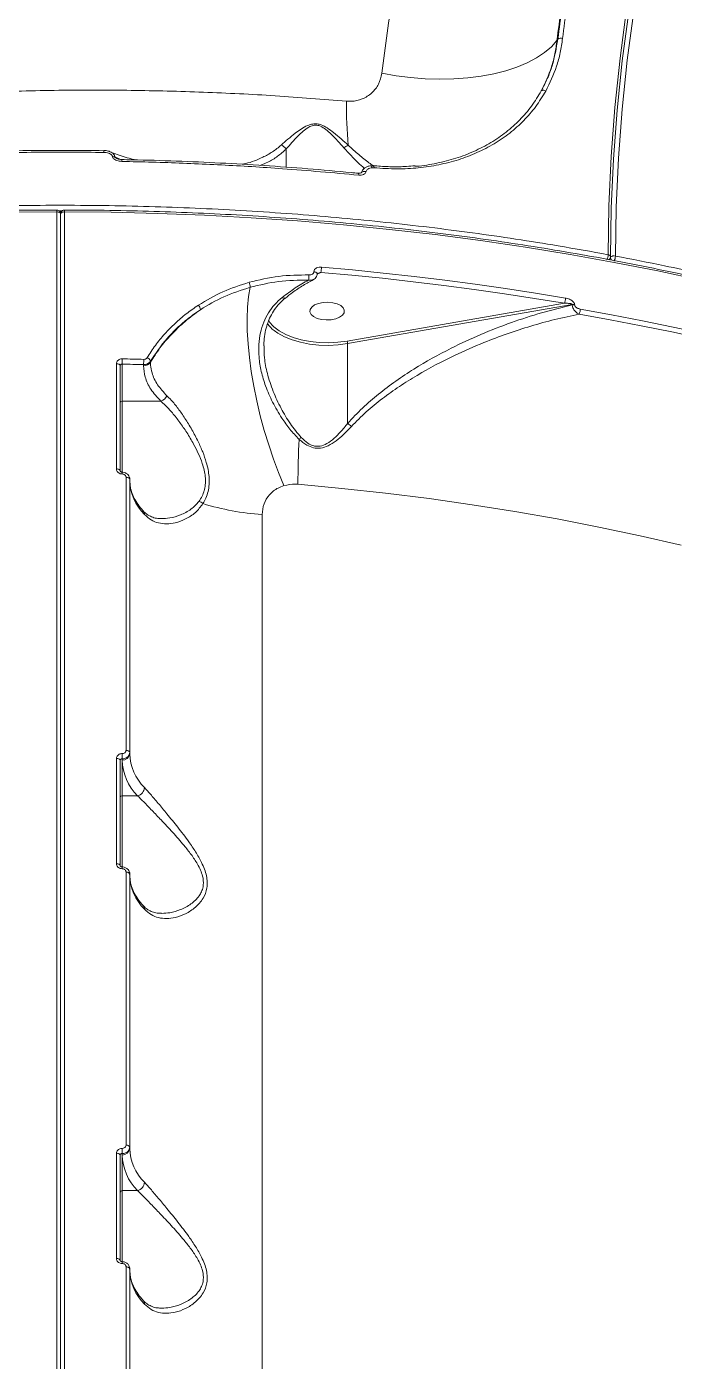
# Model space of a CAD drawing. Header units: millimetres. Extents: x -6104 to 7803, y -6013 to 4803.
# Drawn here: x 464.6 to 633.4, y 1284.2 to 1631.9 of the extents above; entities that cross this region are included whole.
import ezdxf

# ---------------------------------------------------------------- set-up
doc = ezdxf.new("R2010")
doc.units = ezdxf.units.MM
doc.layers.add('DIKOM_ОБЪЕКТ', color=7, linetype='Continuous')

msp = doc.modelspace()

# ---------------------------------------------------------------- linework, layer by layer
at = {"layer": 'DIKOM_ОБЪЕКТ', "color": 7, "linetype": 'Continuous', "lineweight": 15}
for p, q in [((603.022, 1628.637), (602.794, 1628.319)), ((532.22, 1600.03), (532.22, 1595.304)), ((484.68, 1599.642), (484.679, 1599.641)), ((554.601, 1595.16), (555.103, 1595.153)), ((472.417, 1583.661), (472.417, 1168.792)), ((473, 1583.948), (473.825, 1583.948)), ((473.419, 1583.146), (473.419, 1168.277)), ((474.422, 1168.792), (474.422, 1583.661)), ((616.603, 1571.445), (616.43, 1571.201)), ((539.439, 1568.115), (539.439, 1568.041)), ((540.25, 1567.446), (541.233, 1567.873)), ((604.72, 1559.849), (548.069, 1550.008)), ((548.231, 1549.335), (606.761, 1559.503)), ((606.761, 1559.503), (606.761, 1559.398)), ((607.4, 1559.399), (607.4, 1559.503)), ((526.451, 1548.541), (526.443, 1548.782)), ((548.231, 1528.551), (548.231, 1549.335)), ((487.954, 1544.103), (487.954, 1516.673)), ((496.816, 1544.49), (496.816, 1544.774)), ((488.919, 1516.159), (488.919, 1543.588)), ((489.419, 1534.36), (489.419, 1543.989)), ((495.032, 1543.859), (495.032, 1543.551)), ((499.521, 1534.36), (489.419, 1534.36)), ((489.419, 1515.814), (489.419, 1534.36)), ((490.46, 1514.482), (490.46, 1443.337)), ((491.419, 1442.822), (491.419, 1513.967)), ((525.922, 1204.785), (525.922, 1504.793)), ((487.954, 1441.243), (487.954, 1413.813)), ((488.919, 1413.299), (488.919, 1440.728)), ((489.419, 1440.768), (489.419, 1441.128)), ((489.419, 1431.5), (489.419, 1440.768)), ((491.419, 1442.483), (491.419, 1442.822)), ((493.47, 1431.5), (489.419, 1431.5)), ((489.419, 1412.954), (489.419, 1431.5)), ((490.46, 1411.622), (490.46, 1340.477)), ((491.419, 1339.962), (491.419, 1411.107)), ((491.419, 1339.623), (491.419, 1339.962)), ((487.954, 1338.383), (487.954, 1310.953)), ((488.919, 1310.439), (488.919, 1337.868)), ((489.419, 1337.908), (489.419, 1338.268)), ((489.419, 1328.64), (489.419, 1337.908)), ((493.47, 1328.64), (489.419, 1328.64)), ((489.419, 1310.094), (489.419, 1328.64)), ((490.46, 1308.762), (490.46, 1237.617)), ((491.419, 1237.102), (491.419, 1308.247))]:
    msp.add_line(p, q, dxfattribs=at)
at = {"layer": 'DIKOM_ОБЪЕКТ', "color": 7, "linetype": 'Continuous', "lineweight": 15, "flags": 128}
for points in [[(697.326, 1834.728), (689.967, 1823.039), (682.934, 1811.221), (676.232, 1799.279), (669.866, 1787.222), (663.839, 1775.058), (658.157, 1762.794), (652.821, 1750.44), (647.836, 1738.002), (643.206, 1725.489), (638.932, 1712.91), (635.019, 1700.271), (631.468, 1687.583), (628.282, 1674.853), (625.462, 1662.089), (623.012, 1649.3), (620.932, 1636.494), (619.223, 1623.68), (617.888, 1610.866), (616.926, 1598.059), (616.339, 1585.27), (616.126, 1572.506)], [(616.726, 1571.845), (616.939, 1584.601), (617.526, 1597.382), (618.487, 1610.18), (619.821, 1622.986), (621.529, 1635.793), (623.607, 1648.59), (626.056, 1661.371), (628.874, 1674.127), (632.058, 1686.849), (635.607, 1699.529), (639.518, 1712.159), (643.788, 1724.731), (648.416, 1737.236), (653.398, 1749.666), (658.73, 1762.013), (664.409, 1774.268), (670.432, 1786.425), (676.794, 1798.474), (683.491, 1810.408), (690.52, 1822.22), (697.874, 1833.9)], [(618.01, 1572.153), (618.222, 1584.879), (618.808, 1597.629), (619.767, 1610.397), (621.098, 1623.173), (622.802, 1635.949), (624.875, 1648.716), (627.318, 1661.467), (630.129, 1674.192), (633.306, 1686.884), (636.846, 1699.534), (640.748, 1712.134), (645.008, 1724.676), (649.625, 1737.151), (654.595, 1749.551), (659.914, 1761.869), (665.58, 1774.095), (671.588, 1786.223), (677.935, 1798.244), (684.617, 1810.149), (691.628, 1821.933), (698.966, 1833.586)], [(612.657, 1799.189), (606.536, 1786.793), (600.735, 1774.306), (595.258, 1761.732), (590.107, 1749.08), (585.286, 1736.356), (580.797, 1723.567), (576.643, 1710.721), (572.825, 1697.824), (569.347, 1684.883), (566.209, 1671.905), (563.414, 1658.898), (560.963, 1645.869), (558.858, 1632.825), (557.099, 1619.773)], [(557.099, 1619.773), (560.848, 1619.123), (564.638, 1618.65), (568.435, 1618.358), (572.204, 1618.25), (575.912, 1618.327), (579.523, 1618.589), (583.006, 1619.033), (586.328, 1619.654), (589.46, 1620.447), (592.372, 1621.406), (595.038, 1622.521), (597.434, 1623.781), (599.537, 1625.177), (601.33, 1626.694), (602.794, 1628.319)], [(599.865, 1615.137), (599.694, 1615.224), (599.519, 1615.291), (599.345, 1615.336), (599.18, 1615.356), (599.029, 1615.351), (598.898, 1615.321), (598.792, 1615.267), (598.715, 1615.192)], [(551.108, 1593.238), (551.104, 1593.398), (551.094, 1593.531), (551.077, 1593.634), (551.054, 1593.702), (551.026, 1593.733), (551.016, 1593.735)], [(553.04, 1594.168), (552.76, 1594.216), (552.487, 1594.219), (552.244, 1594.179), (552.05, 1594.097), (551.921, 1593.981), (551.87, 1593.867)], [(554.601, 1595.16), (554.559, 1595.328), (554.51, 1595.467), (554.457, 1595.572), (554.402, 1595.637), (554.347, 1595.661), (554.343, 1595.661)], [(555.009, 1595.651), (554.992, 1595.649), (554.991, 1595.648)], [(460.23, 1583.555), (472.417, 1583.661)], [(473.419, 1583.146), (473.4, 1583.247), (473.343, 1583.344), (473.25, 1583.433), (473.125, 1583.511), (472.974, 1583.575), (472.8, 1583.623), (472.612, 1583.652), (472.417, 1583.661)], [(474.422, 1583.661), (474.226, 1583.652), (474.038, 1583.623), (473.865, 1583.575), (473.713, 1583.511), (473.588, 1583.433), (473.496, 1583.344), (473.438, 1583.247), (473.419, 1583.146)], [(474.422, 1583.661), (486.609, 1583.555), (498.785, 1583.267), (510.94, 1582.797), (523.063, 1582.146), (535.145, 1581.313), (547.174, 1580.301), (559.141, 1579.109), (571.036, 1577.738), (582.849, 1576.191), (594.57, 1574.467), (606.189, 1572.569), (617.695, 1570.499), (629.081, 1568.257), (640.335, 1565.846)], [(616.126, 1572.506), (616.303, 1572.462), (616.461, 1572.402), (616.592, 1572.326), (616.692, 1572.239), (616.758, 1572.144), (616.785, 1572.044), (616.786, 1572.02)], [(605.033, 1561.195), (597.222, 1562.479), (589.364, 1563.684), (581.462, 1564.81), (573.519, 1565.857), (565.537, 1566.823), (557.521, 1567.709), (549.472, 1568.514), (541.394, 1569.238)], [(540.281, 1567.607), (540.245, 1567.745), (540.13, 1567.879), (539.947, 1567.991), (539.71, 1568.072), (539.439, 1568.115)], [(540.281, 1567.534), (540.245, 1567.67), (540.13, 1567.804), (539.947, 1567.916), (539.71, 1567.997), (539.439, 1568.041)], [(540.281, 1567.593), (540.281, 1567.6), (540.281, 1567.607)], [(541.233, 1567.873), (549.291, 1567.151), (557.32, 1566.347), (565.318, 1565.464), (573.28, 1564.499), (581.205, 1563.456), (589.088, 1562.332), (596.928, 1561.13), (604.72, 1559.849)], [(522.803, 1564.014), (522.389, 1561.584), (522.125, 1558.869), (522.016, 1555.895), (522.061, 1552.692), (522.261, 1549.291), (522.614, 1545.727), (523.116, 1542.034), (523.762, 1538.248), (524.546, 1534.408), (525.46, 1530.55), (526.495, 1526.714), (527.641, 1522.937), (528.886, 1519.256), (530.218, 1515.707), (531.625, 1512.327)], [(540.628, 1559.81), (539.622, 1559.402), (538.879, 1558.865), (538.46, 1558.241), (538.399, 1557.582), (538.701, 1556.941), (539.341, 1556.37), (540.268, 1555.915), (541.407, 1555.612), (542.664, 1555.487), (543.939, 1555.55), (545.129, 1555.795), (546.135, 1556.203), (546.878, 1556.741), (547.297, 1557.364), (547.358, 1558.023), (547.056, 1558.664), (546.416, 1559.235), (545.489, 1559.69), (544.35, 1559.993), (543.093, 1560.118), (541.818, 1560.055), (540.628, 1559.81)], [(672.052, 1544.175), (664.414, 1546.235), (656.695, 1548.214), (648.898, 1550.111), (641.028, 1551.925), (633.087, 1553.655), (625.079, 1555.301), (617.006, 1556.862), (608.874, 1558.337)], [(528.727, 1553.957), (527.965, 1554.817), (527.553, 1555.435)], [(608.575, 1557.031), (616.69, 1555.559), (624.744, 1554.001), (632.735, 1552.359), (640.658, 1550.632), (648.511, 1548.822), (656.29, 1546.93), (663.992, 1544.955), (671.614, 1542.9)], [(548.069, 1550.008), (545.701, 1549.691), (543.267, 1549.564), (540.824, 1549.63), (538.429, 1549.887), (536.138, 1550.329), (534.004, 1550.946), (532.078, 1551.723), (530.405, 1552.642), (529.023, 1553.681), (528.727, 1553.957)], [(529.077, 1552.717), (530.014, 1552.052), (531.74, 1551.104), (533.726, 1550.303), (535.926, 1549.667), (538.289, 1549.211), (540.759, 1548.946), (543.279, 1548.878), (545.789, 1549.009), (548.231, 1549.335)], [(488.919, 1543.588), (488.901, 1543.686), (488.846, 1543.781), (488.758, 1543.869), (488.638, 1543.946), (488.493, 1544.01), (488.326, 1544.059), (488.144, 1544.09), (487.954, 1544.103)], [(495.084, 1545.23), (494.381, 1545.249), (493.678, 1545.266), (492.974, 1545.284), (492.271, 1545.3), (491.568, 1545.316), (490.864, 1545.331), (490.161, 1545.346), (489.457, 1545.36)], [(489.419, 1543.989), (490.121, 1543.974), (490.823, 1543.96), (491.524, 1543.944), (492.226, 1543.928), (492.928, 1543.912), (493.629, 1543.895), (494.331, 1543.877), (495.032, 1543.859)], [(488.919, 1516.159), (488.901, 1516.257), (488.846, 1516.352), (488.758, 1516.439), (488.638, 1516.517), (488.493, 1516.581), (488.326, 1516.629), (488.144, 1516.661), (487.954, 1516.673)], [(491.419, 1513.967), (491.401, 1514.065), (491.347, 1514.16), (491.259, 1514.247), (491.141, 1514.324), (490.996, 1514.388), (490.83, 1514.437), (490.649, 1514.469), (490.46, 1514.482)], [(535.267, 1512.679), (546.735, 1511.617), (558.134, 1510.376), (569.455, 1508.956), (580.686, 1507.359), (591.818, 1505.586), (602.839, 1503.64), (613.74, 1501.52), (624.511, 1499.231), (635.141, 1496.774)], [(491.419, 1442.822), (491.401, 1442.92), (491.347, 1443.015), (491.259, 1443.102), (491.141, 1443.179), (490.996, 1443.243), (490.83, 1443.292), (490.649, 1443.324), (490.46, 1443.337)], [(488.919, 1440.728), (488.901, 1440.826), (488.846, 1440.921), (488.758, 1441.009), (488.638, 1441.086), (488.493, 1441.15), (488.326, 1441.199), (488.144, 1441.23), (487.954, 1441.243)], [(488.919, 1413.299), (488.901, 1413.397), (488.846, 1413.492), (488.758, 1413.579), (488.638, 1413.656), (488.493, 1413.721), (488.326, 1413.769), (488.144, 1413.801), (487.954, 1413.813)], [(491.419, 1411.107), (491.401, 1411.205), (491.347, 1411.3), (491.259, 1411.387), (491.141, 1411.464), (490.996, 1411.528), (490.83, 1411.577), (490.649, 1411.609), (490.46, 1411.622)], [(491.419, 1339.962), (491.401, 1340.06), (491.347, 1340.155), (491.259, 1340.242), (491.141, 1340.319), (490.996, 1340.383), (490.83, 1340.432), (490.649, 1340.464), (490.46, 1340.477)], [(488.919, 1337.868), (488.901, 1337.966), (488.846, 1338.061), (488.758, 1338.148), (488.638, 1338.226), (488.493, 1338.29), (488.326, 1338.338), (488.144, 1338.37), (487.954, 1338.383)], [(488.919, 1310.439), (488.901, 1310.537), (488.846, 1310.632), (488.758, 1310.719), (488.638, 1310.796), (488.493, 1310.86), (488.326, 1310.909), (488.144, 1310.94), (487.954, 1310.953)], [(491.419, 1308.247), (491.401, 1308.345), (491.347, 1308.439), (491.259, 1308.527), (491.141, 1308.604), (490.996, 1308.668), (490.83, 1308.717), (490.649, 1308.748), (490.46, 1308.762)]]:
    msp.add_lwpolyline(points, dxfattribs=at)
at = {"layer": 'DIKOM_ОБЪЕКТ', "color": 7, "linetype": 'Continuous', "lineweight": 15}
for centre, radius, start, end in [((1064.906, 1572.184), 465.508, 171.00026, 173.07392), ((1064.858, 1572.506), 465.235, 171.00983, 173.07037), ((1065.203, 1572.806), 464.338, 171.01038, 173.07029), ((603.817, 1627.596), 1.31, 70.33695, 127.38205), ((659.877, 1610.965), 111.947, 179.21624, 185.0987), ((549.672, 1597.634), 3.623, 111.0096, 131.56754), ((480.868, 1599.296), 3.828, 357.85699, 5.18616), ((487.118, 1596.499), 1.542, 74.0392, 97.00898), ((486.862, 1596.956), 2.494, 356.52304, 7.77806), ((554.455, 1595.288), 0.662, 348.22656, 33.2437), ((507.87, 1583.821), 35.453, 179.47431, 180.25812), ((472.419, 1583.146), 1, 73.43977, 90.07043), ((472.419, 1583.146), 1, 0, 73.43977), ((474.419, 1583.146), 1, 89.92957, 180), ((432.213, 1583.805), 42.209, 359.80461, 0.46297), ((613.423, 1572.478), 2.703, 330.95656, 0.60088), ((615.786, 1572.022), 1, 324.75163, 359.88679), ((617.651, 1570.732), 1.466, 75.83352, 126.47647), ((615.339, 1572.125), 2.671, 330.58119, 0.60035), ((535.929, 1569.194), 5.465, 346.01414, 0.46781), ((616.052, 1571.838), 0.676, 292.0264, 324.55839), ((617.807, 1571.919), 1.09, 190.92955, 233.32471), ((520.101, 1564.153), 2.706, 357.06788, 25.29722), ((533.348, 1566.842), 4.797, 348.58053, 4.54566), ((507.974, 1558.012), 1.894, 4.81398, 44.89467), ((602.123, 1561.163), 2.911, 333.16297, 0.63299), ((607.081, 1557.631), 1.899, 80.32882, 99.69257), ((607.081, 1557.527), 1.899, 80.32882, 99.69257), ((605.928, 1558.324), 2.946, 333.96476, 0.26523), ((534.136, 1559.337), 8.332, 214.91501, 232.61278), ((546.821, 1549.351), 1.41, 359.37134, 27.7596), ((466.508, 1545.313), 22.949, 356.6913, 0.11813), ((478.125, 1545.182), 16.959, 355.52552, 0.16377), ((495.089, 1545.606), 2.056, 268.40532, 327.1411), ((495.557, 1544.443), 1.302, 14.70632, 71.12292), ((489.386, 1533.893), 0.468, 85.94539, 175.26733), ((498.794, 1536.782), 2.528, 286.70374, 336.18943), ((763.103, 1512.252), 227.837, 176.9463, 179.89251), ((559.804, 1500.436), 34.06, 134.09481, 135.31028), ((486.985, 1515.509), 2.476, 356.54211, 7.79226), ((504.532, 1514.102), 13.122, 182.07153, 225.14057), ((508.602, 1505.409), 2.934, 49.36544, 72.84706), ((530.385, 1572.177), 67.531, 252.88652, 266.2104), ((493.963, 1504.836), 1.314, 358.4456, 41.71516), ((466.508, 1442.453), 22.949, 356.6913, 0.11813), ((489.552, 1442.637), 1.874, 265.94094, 355.26278), ((503.188, 1441.266), 13.778, 182.07168, 225.14126), ((504.532, 1442.957), 13.122, 182.07153, 225.14057), ((492.907, 1433.807), 2.375, 283.71494, 356.33878), ((489.386, 1431.033), 0.468, 85.93759, 175.27513), ((486.986, 1412.649), 2.476, 356.54123, 7.79313), ((504.532, 1411.242), 13.121, 182.0712, 225.14119), ((493.963, 1401.976), 1.314, 358.44575, 41.71743), ((466.51, 1339.593), 22.948, 356.69119, 0.1181), ((489.552, 1339.777), 1.874, 265.94094, 355.26278), ((504.532, 1340.097), 13.122, 182.07137, 225.14088), ((503.188, 1338.406), 13.778, 182.07176, 225.14118), ((489.386, 1328.173), 0.468, 85.93626, 175.27252), ((492.907, 1330.947), 2.375, 283.71489, 356.3396), ((486.984, 1309.789), 2.478, 356.54591, 7.78845), ((504.532, 1308.382), 13.122, 182.07137, 225.14088), ((493.963, 1299.116), 1.314, 358.44513, 41.71804)]:
    msp.add_arc(centre, radius, start, end, dxfattribs=at)
for points, knots in [([(603.022, 1628.637), (602.614, 1626.302), (601.995, 1622.766), (600.341, 1618.351), (599.257, 1616.245), (598.715, 1615.192)], [0, 0, 0, 0, 0.49280985, 0.74640435, 1, 1, 1, 1]), ([(598.715, 1615.192), (599.686, 1617.221), (601.156, 1620.294), (602.31, 1624.784), (602.633, 1627.141), (602.794, 1628.319)], [0, 0, 0, 0, 0.49278089, 0.74639273, 1, 1, 1, 1]), ([(599.865, 1615.137), (600.891, 1617.252), (602.445, 1620.455), (603.701, 1625.138), (604.072, 1627.599), (604.258, 1628.829)], [0, 0, 0, 0, 0.4927627, 0.74638, 1, 1, 1, 1]), ([(557.099, 1619.773), (556.883, 1618.804), (556.456, 1616.888), (554.647, 1614.552), (552.168, 1612.958), (549.763, 1612.407), (548.336, 1612.477), (547.941, 1612.497)], [0, 0, 0, 0, 0.2385234, 0.4713372, 0.6968076, 0.9159924, 1, 1, 1, 1]), ([(547.941, 1612.497), (541.756, 1612.996), (529.379, 1613.997), (510.636, 1614.912), (491.824, 1615.397), (472.72, 1615.408), (453.366, 1614.926), (433.805, 1613.932), (414.353, 1612.435), (394.509, 1610.379), (374.34, 1607.712), (353.928, 1604.394), (333.697, 1600.468), (313.725, 1595.921), (294.092, 1590.753), (275.252, 1585.083), (257.251, 1578.945), (240.113, 1572.38), (223.538, 1565.274), (207.61, 1557.628), (192.405, 1549.455), (178.259, 1540.944), (165.234, 1532.121), (154.045, 1523.727), (147.632, 1518.106), (144.816, 1515.638)], [0, 0, 0, 0, 0.0398968, 0.0798413, 0.1197857, 0.1596824, 0.2012151, 0.242802, 0.2843887, 0.3259213, 0.3710794, 0.4162723, 0.4614303, 0.5079074, 0.5544225, 0.6008994, 0.6459081, 0.6909517, 0.7359602, 0.7822822, 0.828642, 0.8749638, 0.9198658, 0.9648023, 1, 1, 1, 1]), ([(555.103, 1595.153), (557.127, 1595.013), (561.02, 1594.744), (566.68, 1595.065), (572.026, 1595.857), (577.153, 1597.173), (581.987, 1599.009), (586.477, 1601.337), (590.571, 1604.132), (594.191, 1607.391), (597.365, 1611.033), (599.033, 1613.77), (599.865, 1615.137)], [0, 0, 0, 0, 0.1070821, 0.2059734, 0.3051838, 0.404077, 0.503337, 0.6029172, 0.7021783, 0.8013466, 0.9008322, 1, 1, 1, 1]), ([(598.715, 1615.192), (597.9, 1613.851), (596.269, 1611.164), (593.164, 1607.588), (589.622, 1604.388), (585.617, 1601.642), (581.222, 1599.357), (576.497, 1597.541), (571.469, 1596.292), (567.845, 1595.631), (565.877, 1595.536), (565.707, 1595.528)], [0, 0, 0, 0, 0.1235478, 0.2474886, 0.3710358, 0.4945696, 0.6184984, 0.7420278, 0.8649981, 0.9883643, 1, 1, 1, 1]), ([(548.373, 1601.016), (547.152, 1602.132), (545.464, 1603.675), (543.038, 1605.49), (541.563, 1606.287), (540.243, 1606.619), (538.984, 1606.589), (537.532, 1606.12), (536.03, 1605.239), (533.634, 1603.479), (532.073, 1602.092), (530.925, 1601.07)], [0, 0, 0, 0, 0.2311267, 0.3196838, 0.3914247, 0.4367156, 0.482245, 0.5456904, 0.6388375, 0.7342137, 1, 1, 1, 1]), ([(532.217, 1600.043), (532.218, 1600.044), (533.162, 1601.142), (534.519, 1602.73), (536.572, 1604.68), (537.847, 1605.661), (539.121, 1606.218), (540.236, 1606.28), (541.404, 1605.932), (542.675, 1605.089), (544.778, 1603.163), (546.219, 1601.533), (547.268, 1600.345)], [0, 0, 0, 0, 0.0003175, 0.2742409, 0.3682391, 0.4635025, 0.5235113, 0.5648324, 0.606153, 0.6747024, 0.7630002, 1, 1, 1, 1]), ([(530.925, 1601.07), (530.174, 1600.454), (528.671, 1599.221), (525.58, 1597.591), (522.936, 1596.493), (521.042, 1596.119), (520.728, 1596.057)], [0, 0, 0, 0, 0.254962, 0.5100815, 0.9188842, 1, 1, 1, 1]), ([(525.441, 1595.782), (526.114, 1596.052), (527.697, 1596.685), (529.993, 1598.073), (531.476, 1599.376), (532.22, 1600.03)], [0, 0, 0, 0, 0.2689871, 0.6328307, 1, 1, 1, 1]), ([(532.217, 1600.043), (532.031, 1600.256), (531.688, 1600.649), (531.208, 1600.944), (530.964, 1601.053), (530.925, 1601.07)], [0, 0, 0, 0, 0.4994858, 0.920555, 1, 1, 1, 1]), ([(532.22, 1600.03), (532.22, 1600.032), (532.22, 1600.035), (532.219, 1600.039), (532.218, 1600.042), (532.217, 1600.043)], [0, 0, 0, 0, 0.39022478, 0.78619348, 1, 1, 1, 1]), ([(547.268, 1600.345), (548.513, 1598.987), (550.364, 1596.967), (552.023, 1595.485), (552.567, 1595)], [0, 0, 0, 0, 0.6725026, 1, 1, 1, 1]), ([(554.978, 1595.592), (554.58, 1595.872), (553.375, 1596.72), (551.136, 1598.517), (549.293, 1600.184), (548.373, 1601.016)], [0, 0, 0, 0, 0.1978062, 0.5994732, 1, 1, 1, 1]), ([(413.635, 1596.988), (419.502, 1597.389), (431.236, 1598.189), (448.984, 1598.899), (466.813, 1599.277), (478.733, 1599.194), (484.693, 1599.153)], [0, 0, 0, 0, 0.2490997, 0.4982, 0.7490997, 1, 1, 1, 1]), ([(413.715, 1597.433), (414.966, 1597.531), (420.021, 1597.927), (428.929, 1598.457), (440.43, 1599.021), (451.965, 1599.412), (463.519, 1599.64), (474.428, 1599.717), (481.48, 1599.64), (484.678, 1599.605)], [0, 0, 0, 0, 0.0533119, 0.2155153, 0.3778362, 0.5402389, 0.7026896, 0.8651421, 1, 1, 1, 1]), ([(484.68, 1599.631), (484.786, 1599.632), (485.25, 1599.633), (485.808, 1599.556), (486.203, 1599.373), (486.275, 1599.339)], [0, 0, 0, 0, 0.19514171, 0.85149017, 1, 1, 1, 1]), ([(484.693, 1599.153), (485.102, 1599.119), (485.706, 1599.067), (486.388, 1598.753), (486.733, 1598.469), (486.889, 1598.214), (486.921, 1598.073), (486.93, 1598.03)], [0, 0, 0, 0, 0.4385473, 0.6486806, 0.8192322, 0.9451817, 1, 1, 1, 1]), ([(486.283, 1599.312), (486.907, 1599.077), (488.933, 1598.315), (491.119, 1597.627), (492.665, 1597.251), (492.83, 1597.21)], [0, 0, 0, 0, 0.2842025, 0.9232218, 1, 1, 1, 1]), ([(487.542, 1597.982), (487.529, 1598.053), (487.485, 1598.282), (487.285, 1598.674), (486.882, 1599.089), (486.488, 1599.257), (486.295, 1599.339)], [0, 0, 0, 0, 0.1133949, 0.3674093, 0.6900435, 1, 1, 1, 1]), ([(486.93, 1598.03), (486.941, 1597.983), (486.975, 1597.832), (487.147, 1597.56), (487.529, 1597.247), (488.269, 1596.906), (488.923, 1596.845), (489.352, 1596.805)], [0, 0, 0, 0, 0.0555291, 0.1783904, 0.3495188, 0.5728888, 1, 1, 1, 1]), ([(489.093, 1597.326), (489.087, 1597.329), (488.572, 1597.547), (488.054, 1597.766), (487.542, 1597.982)], [0, 0, 0, 0, 0.0111897, 1, 1, 1, 1]), ([(488.214, 1597.522), (488.129, 1597.558), (487.949, 1597.634), (487.731, 1597.769), (487.583, 1597.895), (487.551, 1597.964), (487.542, 1597.982)], [0, 0, 0, 0, 0.3393539, 0.7188882, 0.9265593, 1, 1, 1, 1]), ([(488.212, 1597.518), (488.22, 1597.514), (488.352, 1597.446), (488.733, 1597.339), (489.109, 1597.315), (489.336, 1597.3)], [0, 0, 0, 0, 0.02436345, 0.41206295, 1, 1, 1, 1]), ([(489.333, 1597.276), (490.232, 1597.263), (494.983, 1597.195), (503.563, 1596.911), (515.048, 1596.417), (526.472, 1595.751), (537.836, 1594.914), (546.016, 1594.233), (550.393, 1593.784), (551.014, 1593.721)], [0, 0, 0, 0, 0.043454, 0.2294742, 0.4150577, 0.5999939, 0.7844982, 0.9694061, 1, 1, 1, 1]), ([(489.352, 1596.805), (490.019, 1596.791), (493.349, 1596.724), (502.01, 1596.491), (515.312, 1595.935), (532.599, 1594.895), (544.484, 1593.831), (551.108, 1593.238)], [0, 0, 0, 0, 0.0321575, 0.1607917, 0.4182831, 0.6757749, 1, 1, 1, 1]), ([(551.018, 1593.751), (551.125, 1593.739), (551.358, 1593.712), (551.639, 1593.775), (551.816, 1593.851), (551.883, 1593.907), (551.882, 1593.906), (551.881, 1593.905)], [0, 0, 0, 0, 0.2676627, 0.5808171, 0.7753882, 0.9137593, 1, 1, 1, 1]), ([(551.108, 1593.238), (551.178, 1593.233), (551.512, 1593.208), (552.051, 1593.271), (552.58, 1593.508), (552.916, 1593.811), (552.998, 1594.049), (553.04, 1594.168)], [0, 0, 0, 0, 0.0843374, 0.4026376, 0.651802, 0.8254954, 1, 1, 1, 1]), ([(551.872, 1593.866), (551.872, 1593.87), (551.884, 1594.102), (552.112, 1594.529), (552.566, 1595.054), (553.216, 1595.426), (553.828, 1595.631), (554.227, 1595.633), (554.344, 1595.633)], [0, 0, 0, 0, 0.003315, 0.2132238, 0.4209308, 0.6437347, 0.8957924, 1, 1, 1, 1]), ([(553.04, 1594.168), (553.083, 1594.292), (553.169, 1594.538), (553.522, 1594.857), (554.006, 1595.086), (554.412, 1595.137), (554.601, 1595.16)], [0, 0, 0, 0, 0.2096625, 0.4181417, 0.7298568, 1, 1, 1, 1]), ([(554.175, 1595.646), (554.326, 1595.662), (554.602, 1595.691), (554.88, 1595.641), (555.005, 1595.618)], [0, 0, 0, 0, 0.5485544, 1, 1, 1, 1]), ([(554.999, 1595.712), (555.283, 1595.678), (556.867, 1595.491), (559.744, 1595.404), (563.069, 1595.413), (565.06, 1595.602), (565.788, 1595.671)], [0, 0, 0, 0, 0.0780336, 0.4348089, 0.7934076, 1, 1, 1, 1]), ([(616.126, 1572.506), (611.805, 1573.286), (600.163, 1575.386), (580.856, 1578.286), (558.193, 1581.037), (535.041, 1583.15), (511.471, 1584.603), (487.553, 1585.369), (463.815, 1585.434), (440.334, 1584.814), (417.18, 1583.539), (393.975, 1581.588), (370.8, 1578.939), (347.738, 1575.585), (325.297, 1571.6), (303.538, 1567.011), (282.509, 1561.861), (261.866, 1556.064), (241.699, 1549.614), (222.093, 1542.517), (203.478, 1534.93), (185.895, 1526.891), (169.362, 1518.446), (153.607, 1509.457), (138.723, 1499.932), (124.783, 1489.893), (112.094, 1479.561), (100.668, 1468.977), (90.497, 1458.189), (81.397, 1447.022), (73.516, 1435.492), (67.5, 1425.127), (64.699, 1418.586), (63.619, 1416.063)], [0, 0, 0, 0, 0.01925833, 0.05188317, 0.0845331, 0.11715799, 0.1507304, 0.18433025, 0.21790277, 0.25052757, 0.28317749, 0.31580239, 0.34937479, 0.38297461, 0.41654709, 0.44917194, 0.48182185, 0.5144467, 0.54801918, 0.58161901, 0.61519147, 0.64781625, 0.68046622, 0.713091, 0.74666346, 0.78026328, 0.81383574, 0.84646058, 0.87911047, 0.91173526, 0.94530768, 0.97890743, 1, 1, 1, 1]), ([(64.066, 1415.822), (64.304, 1416.381), (65.369, 1418.878), (67.57, 1423.275), (70.674, 1429.008), (74.106, 1434.691), (77.832, 1440.325), (81.858, 1445.903), (86.178, 1451.423), (90.791, 1456.878), (95.692, 1462.266), (100.877, 1467.582), (106.343, 1472.822), (112.086, 1477.983), (118.1, 1483.059), (124.382, 1488.048), (130.927, 1492.946), (137.729, 1497.749), (144.784, 1502.453), (152.086, 1507.054), (159.63, 1511.551), (167.409, 1515.938), (175.418, 1520.213), (183.651, 1524.373), (192.102, 1528.415), (200.765, 1532.335), (209.632, 1536.131), (218.697, 1539.799), (227.954, 1543.338), (237.395, 1546.744), (247.013, 1550.015), (256.801, 1553.149), (266.752, 1556.143), (276.858, 1558.995), (287.112, 1561.703), (297.506, 1564.264), (308.032, 1566.678), (318.682, 1568.942), (329.448, 1571.054), (340.322, 1573.013), (351.297, 1574.818), (362.363, 1576.467), (373.512, 1577.959), (384.737, 1579.292), (396.028, 1580.466), (407.377, 1581.48), (418.776, 1582.334), (430.216, 1583.025), (441.688, 1583.556), (453.184, 1583.921), (463.431, 1584.11), (469.844, 1584.136), (472.418, 1584.146)], [0, 0, 0, 0, 0.0058769, 0.0262677, 0.0466645, 0.067067, 0.0874749, 0.1078878, 0.128305, 0.1487259, 0.1691502, 0.1895772, 0.2100064, 0.2304373, 0.2508697, 0.271303, 0.2917369, 0.3121714, 0.332606, 0.3530405, 0.3734749, 0.393909, 0.4143427, 0.4347761, 0.4552088, 0.4756411, 0.4960728, 0.516504, 0.5369346, 0.5573646, 0.5777942, 0.5982232, 0.6186516, 0.6390797, 0.6595072, 0.6799343, 0.700361, 0.7207873, 0.7412132, 0.7616388, 0.7820641, 0.8024891, 0.8229138, 0.8433384, 0.8637627, 0.8841868, 0.9046108, 0.9250347, 0.9454584, 0.965882, 0.9863058, 1, 1, 1, 1]), ([(474.42, 1584.146), (476.441, 1584.139), (482.3, 1584.119), (491.995, 1583.961), (503.494, 1583.619), (514.97, 1583.112), (526.415, 1582.443), (537.82, 1581.613), (549.177, 1580.622), (560.477, 1579.471), (571.712, 1578.161), (582.872, 1576.692), (593.951, 1575.066), (604.939, 1573.283), (615.828, 1571.346), (626.61, 1569.256), (637.277, 1567.014), (647.821, 1564.622), (658.235, 1562.081), (668.509, 1559.395), (678.637, 1556.564), (688.61, 1553.59), (698.422, 1550.476), (708.065, 1547.225), (717.532, 1543.838), (726.816, 1540.318), (735.909, 1536.669), (744.805, 1532.891), (753.497, 1528.989), (761.979, 1524.965), (770.244, 1520.822), (778.286, 1516.563), (786.099, 1512.192), (793.677, 1507.711), (801.015, 1503.124), (808.106, 1498.434), (814.945, 1493.645), (821.528, 1488.761), (827.849, 1483.784), (833.903, 1478.719), (839.686, 1473.57), (845.194, 1468.34), (850.421, 1463.033), (855.364, 1457.653), (860.02, 1452.205), (864.384, 1446.692), (868.454, 1441.119), (872.225, 1435.49), (875.7, 1429.81), (878.852, 1424.081), (881.19, 1419.462), (882.367, 1416.741), (882.706, 1415.959)], [0, 0, 0, 0, 0.010755, 0.0311879, 0.0516214, 0.0720549, 0.0924885, 0.1129222, 0.133356, 0.15379, 0.1742241, 0.1946585, 0.2150931, 0.235528, 0.2559631, 0.2763985, 0.2968343, 0.3172704, 0.3377069, 0.3581439, 0.3785812, 0.3990192, 0.4194575, 0.4398964, 0.4603359, 0.4807759, 0.5012165, 0.5216577, 0.5420994, 0.5625418, 0.5829849, 0.6034283, 0.6238724, 0.6443169, 0.664762, 0.6852075, 0.7056531, 0.7260988, 0.7465444, 0.7669897, 0.7874344, 0.8078782, 0.8283207, 0.8487616, 0.8692003, 0.8896364, 0.9100693, 0.9304984, 0.9509233, 0.9713434, 0.9917579, 1, 1, 1, 1]), ([(882.782, 1417.311), (882.644, 1417.661), (880.962, 1421.929), (876.555, 1429.977), (869.423, 1441.51), (860.821, 1452.908), (850.918, 1464.146), (839.887, 1474.972), (827.803, 1485.36), (814.751, 1495.292), (800.516, 1504.93), (785.099, 1514.227), (768.526, 1523.142), (751.896, 1531.124), (735.417, 1538.235), (719.266, 1544.547), (702.484, 1550.473), (685.108, 1555.988), (667.328, 1561.037), (649.232, 1565.596), (632.813, 1569.273), (622.294, 1571.32), (618.01, 1572.153)], [0, 0, 0, 0, 0.00498233, 0.06074718, 0.11646919, 0.17380977, 0.23119714, 0.28853766, 0.34425961, 0.40002442, 0.45574659, 0.51308714, 0.57047437, 0.62781487, 0.67631067, 0.72486327, 0.77341565, 0.82242837, 0.87144075, 0.91921932, 0.967106, 1, 1, 1, 1]), ([(541.394, 1569.238), (541.19, 1569.243), (540.747, 1569.254), (540.155, 1569.085), (539.728, 1568.798), (539.484, 1568.47), (539.454, 1568.234), (539.439, 1568.115)], [0, 0, 0, 0, 0.2267693, 0.49198, 0.6959517, 0.8477257, 1, 1, 1, 1]), ([(522.547, 1565.309), (520.225, 1564.563), (515.526, 1563.054), (511.402, 1560.594), (509.316, 1559.349)], [0, 0, 0, 0, 0.4941712, 1, 1, 1, 1]), ([(538.13, 1567.222), (535.503, 1567.193), (530.182, 1567.133), (525.113, 1565.922), (522.547, 1565.309)], [0, 0, 0, 0, 0.4937903, 1, 1, 1, 1]), ([(522.803, 1564.014), (525.251, 1564.603), (530.207, 1565.795), (535.414, 1565.86), (538.05, 1565.892)], [0, 0, 0, 0, 0.4937363, 1, 1, 1, 1]), ([(538.05, 1565.892), (536.89, 1565.233), (534.558, 1563.907), (532.298, 1562.215), (531.162, 1561.364)], [0, 0, 0, 0, 0.497319, 1, 1, 1, 1]), ([(539.29, 1565.999), (538.414, 1565.514), (536.601, 1564.511), (534.156, 1562.889), (532.619, 1561.685), (531.987, 1561.191)], [0, 0, 0, 0, 0.35522243, 0.73499754, 1, 1, 1, 1]), ([(538.05, 1565.892), (538.289, 1565.857), (538.743, 1565.79), (539.108, 1565.945), (539.281, 1566.019)], [0, 0, 0, 0, 0.52546, 1, 1, 1, 1]), ([(539.439, 1568.041), (539.434, 1567.986), (539.421, 1567.847), (539.297, 1567.629), (539.031, 1567.407), (538.625, 1567.245), (538.296, 1567.23), (538.13, 1567.222)], [0, 0, 0, 0, 0.10338005, 0.26243198, 0.46114454, 0.72819683, 1, 1, 1, 1]), ([(540.261, 1567.534), (540.254, 1567.366), (540.239, 1567.008), (539.956, 1566.532), (539.624, 1566.188), (539.364, 1566.068), (539.275, 1566.027)], [0, 0, 0, 0, 0.2601101, 0.5523865, 0.8456891, 1, 1, 1, 1]), ([(540.429, 1567.638), (540.423, 1567.636), (540.364, 1567.618), (540.303, 1567.572), (540.263, 1567.533), (540.266, 1567.538), (540.267, 1567.539)], [0, 0, 0, 0, 0.0536371, 0.4864815, 0.8430009, 1, 1, 1, 1]), ([(540.429, 1567.637), (540.561, 1567.689), (540.825, 1567.793), (541.097, 1567.846), (541.233, 1567.873)], [0, 0, 0, 0, 0.49989892, 1, 1, 1, 1]), ([(509.862, 1558.171), (511.853, 1559.364), (515.882, 1561.78), (520.478, 1563.264), (522.803, 1564.014)], [0, 0, 0, 0, 0.4941656, 1, 1, 1, 1]), ([(509.316, 1559.349), (508.244, 1558.612), (506.1, 1557.138), (503.183, 1554.62), (500.491, 1551.873), (498.045, 1548.901), (496.667, 1546.751), (495.978, 1545.676)], [0, 0, 0, 0, 0.1978351, 0.3955013, 0.5931696, 0.7965849, 1, 1, 1, 1]), ([(509.862, 1558.171), (508.491, 1557.173), (505.731, 1555.164), (502.239, 1551.777), (499.207, 1548.227), (497.616, 1545.74), (496.816, 1544.49)], [0, 0, 0, 0, 0.2598495, 0.5228408, 0.7602259, 1, 1, 1, 1]), ([(496.816, 1544.774), (498.177, 1546.798), (500.239, 1549.864), (503.786, 1553.462), (506.684, 1555.985), (508.813, 1557.449), (509.862, 1558.171)], [0, 0, 0, 0, 0.3951682, 0.5986712, 0.8021678, 1, 1, 1, 1]), ([(531.162, 1561.364), (530.485, 1560.766), (529.111, 1559.554), (527.51, 1557.35), (526.266, 1554.889), (525.416, 1552.118), (525, 1549.074), (525.059, 1545.679), (525.644, 1542.054), (526.825, 1538.102), (528.607, 1534.005), (530.794, 1530.253), (533.105, 1526.987), (534.758, 1525.259), (535.59, 1524.389)], [0, 0, 0, 0, 0.0668888, 0.135574, 0.2055398, 0.2771154, 0.3560567, 0.4367286, 0.5280166, 0.6212581, 0.7279986, 0.837099, 0.9179826, 1, 1, 1, 1]), ([(531.986, 1561.213), (531.964, 1561.197), (531.379, 1560.786), (530.418, 1559.79), (529.121, 1558.213), (528.06, 1556.415), (527.238, 1554.434), (526.686, 1552.276), (526.403, 1550.378), (526.412, 1549.181), (526.415, 1548.777)], [0, 0, 0, 0, 0.0056533, 0.1459809, 0.2900214, 0.4403125, 0.5946024, 0.7528002, 0.9165864, 1, 1, 1, 1]), ([(531.974, 1561.232), (531.915, 1561.194), (531.784, 1561.11), (531.492, 1561.187), (531.267, 1561.3), (531.178, 1561.354), (531.162, 1561.364)], [0, 0, 0, 0, 0.3372246, 0.7497989, 0.9540965, 1, 1, 1, 1]), ([(606.761, 1559.398), (604.103, 1558.754), (598.786, 1557.464), (590.836, 1554.872), (582.939, 1551.807), (574.403, 1547.857), (567.006, 1543.737), (560.77, 1539.619), (556.278, 1536.242), (552.009, 1532.601), (549.496, 1529.901), (548.234, 1528.544)], [0, 0, 0, 0, 0.1245764, 0.2491559, 0.3764169, 0.5036653, 0.6677217, 0.7510853, 0.8344262, 0.9167836, 1, 1, 1, 1]), ([(604.72, 1559.849), (605.086, 1559.854), (605.611, 1559.861), (606.235, 1559.778), (606.543, 1559.698), (606.702, 1559.614), (606.751, 1559.55), (606.761, 1559.52), (606.761, 1559.505), (606.761, 1559.503)], [0, 0, 0, 0, 0.5028578, 0.721961, 0.8722065, 0.951525, 0.9757922, 0.9961835, 1, 1, 1, 1]), ([(607.4, 1559.503), (607.39, 1559.589), (607.37, 1559.78), (607.182, 1560.112), (606.824, 1560.473), (606.152, 1560.893), (605.516, 1561.107), (605.086, 1561.185), (605.033, 1561.195)], [0, 0, 0, 0, 0.09279477, 0.20616155, 0.36926583, 0.57242584, 0.94714533, 1, 1, 1, 1]), ([(606.761, 1559.398), (606.771, 1559.29), (606.792, 1559.053), (606.935, 1558.63), (607.2, 1558.153), (607.65, 1557.621), (608.135, 1557.242), (608.472, 1557.08), (608.575, 1557.031)], [0, 0, 0, 0, 0.11327252, 0.24709176, 0.42039504, 0.60737035, 0.88010604, 1, 1, 1, 1]), ([(608.874, 1558.337), (608.597, 1558.406), (608.199, 1558.506), (607.752, 1558.793), (607.533, 1559.013), (607.417, 1559.223), (607.405, 1559.344), (607.4, 1559.399)], [0, 0, 0, 0, 0.4370969, 0.6288503, 0.7908725, 0.9060561, 1, 1, 1, 1]), ([(549.231, 1527.764), (550.482, 1529.04), (552.998, 1531.605), (557.236, 1535.031), (561.683, 1538.203), (567.899, 1542.098), (575.253, 1545.98), (583.17, 1549.44), (589.82, 1551.939), (595.999, 1553.941), (602.255, 1555.679), (606.468, 1556.58), (608.575, 1557.031)], [0, 0, 0, 0, 0.0803026, 0.1615652, 0.2421419, 0.3227398, 0.4866049, 0.6103977, 0.7072099, 0.8040249, 0.9020136, 1, 1, 1, 1]), ([(536.104, 1524.897), (535.132, 1526.061), (533.166, 1528.416), (530.786, 1532.503), (528.717, 1536.898), (527.279, 1541.339), (526.47, 1545.269), (526.457, 1547.576), (526.451, 1548.541)], [0, 0, 0, 0, 0.1717305, 0.3474315, 0.5328067, 0.7223108, 0.8838678, 1, 1, 1, 1]), ([(489.457, 1545.36), (489.346, 1545.356), (489.067, 1545.346), (488.644, 1545.2), (488.263, 1544.916), (488.004, 1544.535), (487.97, 1544.247), (487.954, 1544.103)], [0, 0, 0, 0, 0.1418388, 0.3567329, 0.5713304, 0.7857047, 1, 1, 1, 1]), ([(495.032, 1543.859), (495.092, 1543.859), (495.376, 1543.862), (495.875, 1543.974), (496.452, 1544.289), (496.695, 1544.612), (496.816, 1544.774)], [0, 0, 0, 0, 0.0819142, 0.3880574, 0.6939784, 1, 1, 1, 1]), ([(495.978, 1545.676), (495.917, 1545.596), (495.795, 1545.435), (495.506, 1545.282), (495.256, 1545.23), (495.114, 1545.23), (495.084, 1545.23)], [0, 0, 0, 0, 0.30574437, 0.61163056, 0.91803374, 1, 1, 1, 1]), ([(501.107, 1535.761), (500.239, 1536.695), (498.478, 1538.591), (497.241, 1541.32), (496.845, 1543.31), (496.823, 1544.241), (496.816, 1544.49)], [0, 0, 0, 0, 0.3414962, 0.692993, 0.9180093, 1, 1, 1, 1]), ([(488.919, 1543.588), (488.925, 1543.636), (488.936, 1543.732), (489.022, 1543.856), (489.149, 1543.945), (489.289, 1543.989), (489.382, 1543.989), (489.419, 1543.989)], [0, 0, 0, 0, 0.2139546, 0.4281597, 0.6428235, 0.8579556, 1, 1, 1, 1]), ([(495.032, 1543.551), (495.12, 1542.572), (495.304, 1540.505), (496.763, 1537.377), (498.593, 1535.376), (499.521, 1534.36)], [0, 0, 0, 0, 0.3069731, 0.64847, 1, 1, 1, 1]), ([(499.521, 1534.36), (499.901, 1534.018), (500.89, 1533.128), (502.55, 1531.307), (504.451, 1528.896), (506.331, 1526.162), (507.97, 1523.42), (509.339, 1520.709), (510.49, 1517.873), (511.137, 1515.215), (511.204, 1512.939), (511.032, 1511.771), (510.738, 1510.631), (510.323, 1509.518), (509.755, 1508.652), (509.467, 1508.213)], [0, 0, 0, 0, 0.0653913, 0.1703694, 0.2779423, 0.3818103, 0.4884123, 0.5695636, 0.6527951, 0.7604187, 0.8151632, 0.8718853, 0.8800456, 0.9391985, 1, 1, 1, 1]), ([(510.513, 1507.636), (510.782, 1508.107), (511.327, 1509.06), (511.886, 1510.745), (512.179, 1512.624), (512.148, 1515.167), (511.546, 1518.067), (510.467, 1521.131), (509.188, 1524.011), (507.621, 1526.98), (505.845, 1529.888), (504.015, 1532.491), (502.429, 1534.438), (501.47, 1535.398), (501.107, 1535.761)], [0, 0, 0, 0, 0.0603693, 0.1220463, 0.1825862, 0.2452028, 0.3548644, 0.4358139, 0.5191051, 0.6213418, 0.7266008, 0.8297208, 0.9355787, 1, 1, 1, 1]), ([(535.59, 1524.389), (536.229, 1523.85), (537.34, 1522.91), (539.288, 1522.094), (541.258, 1522.007), (543.293, 1522.701), (545.265, 1523.976), (547.281, 1525.697), (548.549, 1527.041), (549.231, 1527.764)], [0, 0, 0, 0, 0.1507909, 0.2625451, 0.3758313, 0.504375, 0.6581121, 0.8160009, 1, 1, 1, 1]), ([(548.231, 1528.551), (547.621, 1527.8), (546.506, 1526.428), (544.732, 1524.616), (542.984, 1523.285), (541.264, 1522.562), (540.052, 1522.546), (538.968, 1522.773), (537.619, 1523.416), (536.662, 1524.352), (536.104, 1524.897)], [0, 0, 0, 0, 0.1920688, 0.3511814, 0.5094894, 0.6344364, 0.7186513, 0.7420928, 0.8496, 1, 1, 1, 1]), ([(548.234, 1528.544), (548.233, 1528.545), (548.232, 1528.546), (548.231, 1528.548), (548.231, 1528.55), (548.231, 1528.551)], [0, 0, 0, 0, 0.2928146, 0.6761202, 1, 1, 1, 1]), ([(548.234, 1528.544), (548.395, 1528.431), (548.688, 1528.226), (549.035, 1527.938), (549.201, 1527.792), (549.231, 1527.764)], [0, 0, 0, 0, 0.4994587, 0.9072977, 1, 1, 1, 1]), ([(487.954, 1516.673), (487.961, 1516.579), (487.979, 1516.34), (488.159, 1515.975), (488.499, 1515.642), (488.95, 1515.412), (489.288, 1515.377), (489.457, 1515.36)], [0, 0, 0, 0, 0.1406153, 0.3550991, 0.5698798, 0.7848797, 1, 1, 1, 1]), ([(488.932, 1516.132), (488.932, 1516.115), (488.93, 1516.087), (489.017, 1515.986), (489.14, 1515.908), (489.294, 1515.855), (489.443, 1515.84), (489.529, 1515.849), (489.56, 1515.852)], [0, 0, 0, 0, 0.2755461, 0.4589743, 0.6094205, 0.762213, 0.9132754, 1, 1, 1, 1]), ([(489.439, 1515.83), (489.497, 1515.833), (489.811, 1515.847), (490.38, 1515.653), (490.99, 1515.202), (491.336, 1514.588), (491.462, 1514.096), (491.402, 1513.843), (491.391, 1513.8)], [0, 0, 0, 0, 0.0539311, 0.2916924, 0.53878, 0.7514582, 0.9573089, 1, 1, 1, 1]), ([(489.457, 1515.36), (489.57, 1515.348), (489.796, 1515.324), (490.096, 1515.17), (490.323, 1514.948), (490.443, 1514.704), (490.455, 1514.545), (490.46, 1514.482)], [0, 0, 0, 0, 0.2151497, 0.4301999, 0.6449821, 0.8594826, 1, 1, 1, 1]), ([(491.419, 1513.628), (491.426, 1513.358), (491.449, 1512.522), (491.712, 1511.124), (492.33, 1509.439), (493.261, 1507.784), (494.191, 1506.546), (494.804, 1505.866), (494.941, 1505.714)], [0, 0, 0, 0, 0.1027355, 0.3181915, 0.5309263, 0.7384684, 0.9415031, 1, 1, 1, 1]), ([(525.922, 1504.793), (526.018, 1505.741), (526.21, 1507.618), (527.727, 1510.036), (529.651, 1511.611), (531.106, 1512.138), (531.625, 1512.327)], [0, 0, 0, 0, 0.2885669, 0.5716308, 0.8470404, 1, 1, 1, 1]), ([(531.625, 1512.327), (532.605, 1512.529), (533.689, 1512.753), (534.931, 1512.704), (535.152, 1512.688), (535.267, 1512.679)], [0, 0, 0, 0, 0.8217525, 0.9078554, 1, 1, 1, 1]), ([(495.277, 1504.801), (495.832, 1504.293), (496.944, 1503.278), (498.921, 1502.533), (501.042, 1502.304), (503.421, 1502.607), (505.987, 1503.535), (508.583, 1505.126), (509.885, 1506.819), (510.513, 1507.636)], [0, 0, 0, 0, 0.13165954, 0.26348918, 0.39514051, 0.52687571, 0.68829889, 0.84953745, 1, 1, 1, 1]), ([(509.467, 1508.213), (508.803, 1507.49), (507.408, 1505.973), (504.696, 1504.628), (502.059, 1503.838), (500.414, 1503.764), (499.699, 1503.731)], [0, 0, 0, 0, 0.2469091, 0.5188372, 0.7911433, 1, 1, 1, 1]), ([(494.947, 1505.734), (495, 1505.668), (495.326, 1505.264), (496.033, 1504.74), (497.111, 1504.143), (498.331, 1503.78), (499.26, 1503.747), (499.708, 1503.731)], [0, 0, 0, 0, 0.0417001, 0.2553938, 0.4971395, 0.7575462, 1, 1, 1, 1]), ([(490.46, 1443.337), (490.449, 1443.241), (490.427, 1443.049), (490.254, 1442.796), (490, 1442.607), (489.718, 1442.51), (489.532, 1442.503), (489.457, 1442.5)], [0, 0, 0, 0, 0.2142238, 0.4285709, 0.6431662, 0.8580787, 1, 1, 1, 1]), ([(489.457, 1442.5), (489.346, 1442.496), (489.067, 1442.486), (488.644, 1442.34), (488.263, 1442.056), (488.004, 1441.675), (487.97, 1441.387), (487.954, 1441.243)], [0, 0, 0, 0, 0.1418419, 0.3567405, 0.5713426, 0.7857215, 1, 1, 1, 1]), ([(488.919, 1440.728), (488.925, 1440.776), (488.936, 1440.872), (489.022, 1440.995), (489.149, 1441.085), (489.289, 1441.129), (489.382, 1441.129), (489.419, 1441.128)], [0, 0, 0, 0, 0.2139812, 0.4281718, 0.6428072, 0.8579421, 1, 1, 1, 1]), ([(489.419, 1441.128), (489.567, 1441.135), (489.939, 1441.153), (490.502, 1441.353), (491.009, 1441.736), (491.353, 1442.245), (491.397, 1442.63), (491.419, 1442.822)], [0, 0, 0, 0, 0.14172275, 0.35639716, 0.57095493, 0.78546811, 1, 1, 1, 1]), ([(495.277, 1401.941), (495.832, 1401.433), (496.944, 1400.418), (498.921, 1399.673), (501.042, 1399.443), (503.419, 1399.749), (505.999, 1400.663), (508.557, 1402.318), (510.592, 1404.562), (511.545, 1406.957), (511.663, 1409.018), (511.451, 1410.689), (510.928, 1412.418), (510.007, 1414.52), (508.628, 1416.916), (506.527, 1419.976), (503.974, 1423.329), (501.256, 1426.667), (498.848, 1429.562), (496.859, 1431.898), (495.775, 1433.102), (495.277, 1433.656)], [0, 0, 0, 0, 0.0554761, 0.1110243, 0.1664973, 0.2220057, 0.2900235, 0.3579632, 0.4226759, 0.4774069, 0.5052467, 0.5330944, 0.5627103, 0.5923751, 0.6404298, 0.6885819, 0.7603259, 0.8320614, 0.891, 0.9498668, 1, 1, 1, 1]), ([(493.47, 1431.5), (493.994, 1430.983), (495.138, 1429.853), (497.223, 1427.703), (499.745, 1425.057), (502.588, 1422.028), (505.259, 1418.998), (507.47, 1416.235), (508.919, 1414.08), (509.896, 1412.179), (510.549, 1410.348), (510.692, 1408.835), (510.5, 1407.488), (510.17, 1406.474), (509.226, 1404.855), (507.38, 1403.164), (504.709, 1401.756), (502.073, 1400.984), (500.444, 1400.908), (499.745, 1400.875)], [0, 0, 0, 0, 0.0614199, 0.1340475, 0.20676, 0.295023, 0.3832834, 0.4411989, 0.4989704, 0.5334501, 0.5678449, 0.6177923, 0.6310979, 0.662745, 0.6944604, 0.7713957, 0.8544358, 0.9375904, 1, 1, 1, 1]), ([(487.954, 1413.813), (487.961, 1413.719), (487.979, 1413.48), (488.159, 1413.115), (488.499, 1412.782), (488.95, 1412.552), (489.288, 1412.517), (489.457, 1412.499)], [0, 0, 0, 0, 0.1406358, 0.35510598, 0.5698683, 0.78488287, 1, 1, 1, 1]), ([(488.932, 1413.272), (488.932, 1413.255), (488.93, 1413.227), (489.017, 1413.126), (489.14, 1413.048), (489.294, 1412.995), (489.443, 1412.98), (489.529, 1412.989), (489.56, 1412.992)], [0, 0, 0, 0, 0.2755259, 0.4589702, 0.6094447, 0.7622168, 0.913278, 1, 1, 1, 1]), ([(489.439, 1412.97), (489.497, 1412.973), (489.811, 1412.987), (490.38, 1412.793), (490.989, 1412.342), (491.336, 1411.728), (491.462, 1411.236), (491.402, 1410.983), (491.391, 1410.94)], [0, 0, 0, 0, 0.05393104, 0.29168933, 0.53878731, 0.75145597, 0.9573085, 1, 1, 1, 1]), ([(489.457, 1412.499), (489.57, 1412.488), (489.796, 1412.464), (490.096, 1412.31), (490.323, 1412.088), (490.443, 1411.844), (490.455, 1411.685), (490.46, 1411.622)], [0, 0, 0, 0, 0.2151432, 0.4301828, 0.6449876, 0.8595035, 1, 1, 1, 1]), ([(491.419, 1410.767), (491.426, 1410.498), (491.449, 1409.662), (491.712, 1408.264), (492.33, 1406.579), (493.261, 1404.923), (494.191, 1403.686), (494.804, 1403.006), (494.941, 1402.854)], [0, 0, 0, 0, 0.1027328, 0.3181924, 0.5309249, 0.7384676, 0.9415029, 1, 1, 1, 1]), ([(494.95, 1402.882), (495.047, 1402.766), (495.423, 1402.32), (496.195, 1401.77), (497.302, 1401.211), (498.488, 1400.895), (499.36, 1400.887), (499.742, 1400.883)], [0, 0, 0, 0, 0.0753058, 0.290866, 0.5346853, 0.7963895, 1, 1, 1, 1]), ([(489.457, 1339.64), (489.346, 1339.636), (489.067, 1339.626), (488.644, 1339.48), (488.263, 1339.196), (488.004, 1338.815), (487.97, 1338.527), (487.954, 1338.383)], [0, 0, 0, 0, 0.1418418, 0.3567325, 0.5713345, 0.7857132, 1, 1, 1, 1]), ([(489.419, 1338.268), (489.567, 1338.275), (489.939, 1338.293), (490.502, 1338.493), (491.009, 1338.875), (491.353, 1339.385), (491.397, 1339.77), (491.419, 1339.962)], [0, 0, 0, 0, 0.1417241, 0.3564006, 0.5709498, 0.7854563, 1, 1, 1, 1]), ([(490.46, 1340.477), (490.449, 1340.381), (490.427, 1340.189), (490.254, 1339.936), (490, 1339.747), (489.718, 1339.65), (489.532, 1339.643), (489.457, 1339.64)], [0, 0, 0, 0, 0.21426602, 0.42858598, 0.6431649, 0.85808833, 1, 1, 1, 1]), ([(488.919, 1337.868), (488.925, 1337.916), (488.936, 1338.012), (489.022, 1338.135), (489.149, 1338.225), (489.289, 1338.269), (489.382, 1338.268), (489.419, 1338.268)], [0, 0, 0, 0, 0.2140133, 0.428251, 0.6428387, 0.8579444, 1, 1, 1, 1]), ([(493.47, 1328.64), (493.994, 1328.122), (495.138, 1326.993), (497.223, 1324.843), (499.745, 1322.197), (502.588, 1319.168), (505.259, 1316.138), (507.47, 1313.375), (508.919, 1311.22), (509.896, 1309.319), (510.549, 1307.488), (510.692, 1305.975), (510.5, 1304.628), (510.17, 1303.614), (509.226, 1301.995), (507.38, 1300.304), (504.709, 1298.896), (502.073, 1298.124), (500.444, 1298.047), (499.745, 1298.015)], [0, 0, 0, 0, 0.0614207, 0.1340477, 0.2067599, 0.295023, 0.3832839, 0.4411994, 0.4989709, 0.5334503, 0.5678447, 0.6177926, 0.6310984, 0.6627447, 0.6944601, 0.7713958, 0.8544357, 0.9375913, 1, 1, 1, 1]), ([(495.277, 1299.081), (495.832, 1298.573), (496.944, 1297.558), (498.921, 1296.813), (501.042, 1296.583), (503.419, 1296.889), (505.999, 1297.803), (508.557, 1299.458), (510.592, 1301.702), (511.545, 1304.097), (511.663, 1306.158), (511.451, 1307.829), (510.928, 1309.558), (510.007, 1311.66), (508.628, 1314.056), (506.527, 1317.116), (503.974, 1320.468), (501.256, 1323.807), (498.848, 1326.702), (496.859, 1329.037), (495.775, 1330.242), (495.277, 1330.796)], [0, 0, 0, 0, 0.0554759, 0.1110242, 0.1664965, 0.2220056, 0.2900227, 0.3579625, 0.4226757, 0.4774064, 0.5052462, 0.5330939, 0.5627095, 0.5923743, 0.6404295, 0.6885813, 0.7603253, 0.8320606, 0.8909999, 0.9498661, 1, 1, 1, 1]), ([(487.954, 1310.953), (487.961, 1310.859), (487.979, 1310.62), (488.159, 1310.255), (488.499, 1309.922), (488.95, 1309.692), (489.288, 1309.657), (489.457, 1309.639)], [0, 0, 0, 0, 0.140614, 0.3550872, 0.5698608, 0.7848785, 1, 1, 1, 1]), ([(488.932, 1310.412), (488.932, 1310.395), (488.93, 1310.367), (489.017, 1310.266), (489.14, 1310.188), (489.294, 1310.135), (489.443, 1310.119), (489.529, 1310.129), (489.56, 1310.132)], [0, 0, 0, 0, 0.2755948, 0.4589471, 0.6094387, 0.7622169, 0.9132859, 1, 1, 1, 1]), ([(489.439, 1310.11), (489.497, 1310.113), (489.811, 1310.127), (490.38, 1309.933), (490.99, 1309.482), (491.336, 1308.868), (491.462, 1308.376), (491.402, 1308.123), (491.391, 1308.08)], [0, 0, 0, 0, 0.0539306, 0.2916865, 0.5387777, 0.7514571, 0.9573041, 1, 1, 1, 1]), ([(489.457, 1309.639), (489.57, 1309.628), (489.796, 1309.604), (490.096, 1309.45), (490.323, 1309.228), (490.443, 1308.984), (490.455, 1308.825), (490.46, 1308.762)], [0, 0, 0, 0, 0.2151405, 0.4301865, 0.6449909, 0.8594721, 1, 1, 1, 1]), ([(491.419, 1307.907), (491.426, 1307.638), (491.449, 1306.802), (491.712, 1305.404), (492.33, 1303.719), (493.261, 1302.063), (494.191, 1300.826), (494.804, 1300.146), (494.941, 1299.994)], [0, 0, 0, 0, 0.1027331, 0.3181903, 0.530927, 0.7384704, 0.9415054, 1, 1, 1, 1]), ([(494.95, 1300.022), (495.047, 1299.906), (495.423, 1299.46), (496.195, 1298.909), (497.302, 1298.351), (498.488, 1298.035), (499.36, 1298.027), (499.742, 1298.023)], [0, 0, 0, 0, 0.0753072, 0.2908634, 0.5346885, 0.7963934, 1, 1, 1, 1])]:
    msp.add_open_spline(points, degree=3, knots=knots, dxfattribs=at)

doc.saveas('drawing.dxf')
